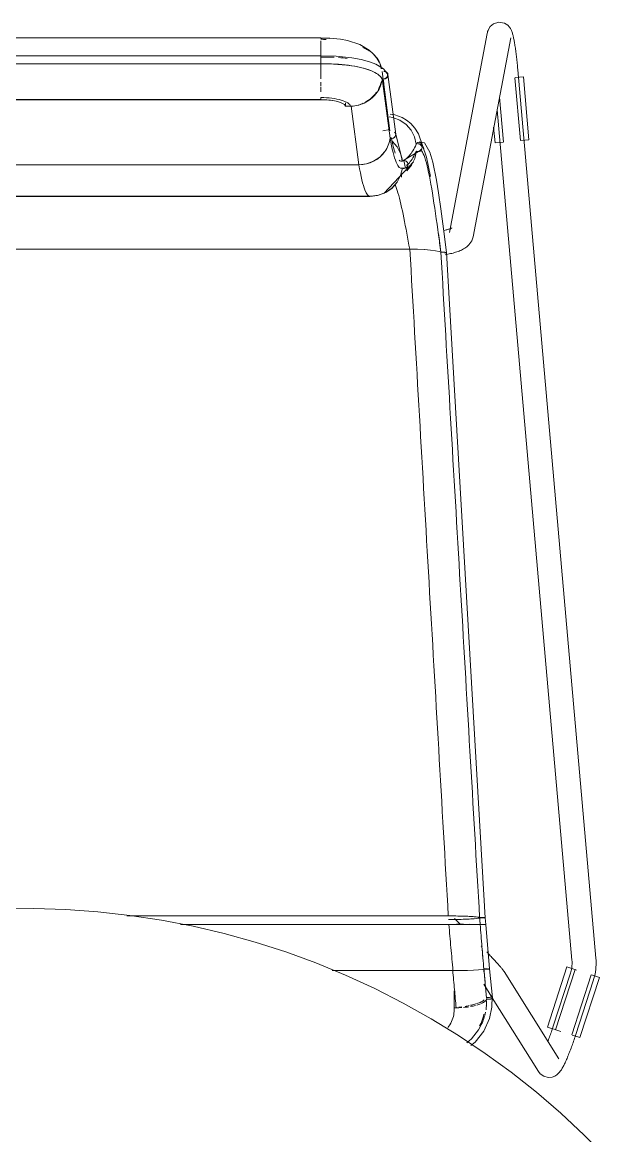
# Model space of a CAD drawing. Header units: millimetres. Extents: x 79795 to 317870, y -36033 to 97293.
# Drawn here: x 227452 to 227743, y 31346 to 31902 of the extents above; entities that cross this region are included whole.
import ezdxf

# ---------------------------------------------------------------- set-up
doc = ezdxf.new("R2010")
doc.units = ezdxf.units.MM
doc.header["$MEASUREMENT"] = 0
doc.layers.add('I-FURN', color=8, linetype='CONTINUOUS', lineweight=9)

msp = doc.modelspace()

# ---------------------------------------------------------------- linework, layer by layer
at = {"layer": 'I-FURN'}
for p, q in [((227686.73, 31900.78), (227689.48, 31901.61)), ((227689.48, 31901.61), (227692.24, 31901.13)), ((227683.68, 31896.43), (227683.59, 31896.02)), ((227683.81, 31896.95), (227683.68, 31896.43)), ((227684.03, 31897.57), (227683.81, 31896.95)), ((227684.4, 31898.37), (227684.03, 31897.57)), ((227685.15, 31899.45), (227684.4, 31898.37)), ((227686.73, 31900.78), (227685.15, 31899.45)), ((227692.24, 31901.13), (227693.89, 31900.09)), ((227693.89, 31900.09), (227694.75, 31899.18)), ((227694.75, 31899.18), (227695.23, 31898.47)), ((227695.23, 31898.47), (227695.53, 31897.91)), ((227695.53, 31897.91), (227695.75, 31897.44)), ((227695.75, 31897.44), (227695.91, 31897.01)), ((227695.91, 31897.01), (227696.06, 31896.61)), ((227696.06, 31896.61), (227696.18, 31896.21)), ((227696.18, 31896.21), (227696.3, 31895.82)), ((227600.68, 31893.83), (227305.83, 31893.83)), ((227605.2, 31893.75), (227600.68, 31893.83)), ((227600.68, 31893.66), (227600.68, 31893.83)), ((227600.68, 31893.81), (227600.68, 31893.53)), ((227600.68, 31892.34), (227600.68, 31890.59)), ((227610.41, 31893.23), (227605.2, 31893.75)), ((227613.91, 31892.58), (227610.41, 31893.23)), ((227620.06, 31890.56), (227613.91, 31892.58)), ((227624.77, 31887.69), (227620.06, 31890.56)), ((227683.59, 31896.02), (227664.78, 31796.73)), ((227676.57, 31794.49), (227695.38, 31893.78)), ((227696.3, 31895.82), (227696.4, 31895.41)), ((227696.4, 31895.41), (227696.51, 31895)), ((227696.51, 31895), (227696.61, 31894.57)), ((227696.61, 31894.57), (227696.71, 31894.13)), ((227696.71, 31894.13), (227696.8, 31893.67)), ((227696.8, 31893.67), (227696.9, 31893.19)), ((227696.9, 31893.19), (227696.99, 31892.7)), ((227696.99, 31892.7), (227697.09, 31892.18)), ((227697.09, 31892.18), (227697.18, 31891.65)), ((227697.18, 31891.65), (227697.27, 31891.1)), ((227697.27, 31891.1), (227697.37, 31890.53)), ((227697.37, 31890.53), (227697.46, 31889.94)), ((227600.68, 31890.31), (227600.68, 31884.55)), ((227600.68, 31887.72), (227600.68, 31888.47)), ((227600.68, 31884.55), (227600.68, 31887.58)), ((227626.75, 31885.85), (227624.77, 31887.69)), ((227628.42, 31883.78), (227626.75, 31885.85)), ((227697.46, 31889.94), (227697.55, 31889.34)), ((227697.55, 31889.34), (227697.64, 31888.72)), ((227697.64, 31888.72), (227697.73, 31888.09)), ((227697.73, 31888.09), (227697.82, 31887.44)), ((227697.82, 31887.44), (227697.91, 31886.77)), ((227697.91, 31886.77), (227697.99, 31886.1)), ((227697.99, 31886.1), (227698.08, 31885.41)), ((227698.08, 31885.41), (227698.16, 31884.71)), ((227600.68, 31884.79), (227305.83, 31884.79)), ((227305.83, 31880.83), (227600.68, 31880.83)), ((227608.25, 31884.65), (227600.68, 31884.79)), ((227600.68, 31884.72), (227600.68, 31884.79)), ((227600.68, 31884.79), (227600.68, 31880.94)), ((227600.68, 31884.53), (227600.68, 31884.72)), ((227600.68, 31884.22), (227600.68, 31884.53)), ((227600.68, 31883.83), (227600.68, 31884.22)), ((227600.68, 31883.38), (227600.68, 31883.83)), ((227600.68, 31882.89), (227600.68, 31883.38)), ((227600.68, 31882.39), (227600.68, 31882.89)), ((227600.68, 31881.91), (227600.68, 31882.39)), ((227600.68, 31881.5), (227600.68, 31881.91)), ((227600.68, 31881.17), (227600.68, 31881.5)), ((227600.68, 31880.94), (227600.68, 31881.17)), ((227600.68, 31877.05), (227600.68, 31880.86)), ((227600.68, 31880.86), (227600.68, 31877.05)), ((227606.91, 31880.75), (227600.68, 31880.83)), ((227613.47, 31880.22), (227606.91, 31880.75)), ((227616.13, 31883.85), (227608.25, 31884.65)), ((227617.48, 31879.63), (227613.47, 31880.22)), ((227620.85, 31882.98), (227616.13, 31883.85)), ((227621.92, 31878.66), (227617.48, 31879.63)), ((227624.89, 31881.9), (227620.85, 31882.98)), ((227628.06, 31880.71), (227624.89, 31881.9)), ((227631.89, 31878.41), (227628.06, 31880.71)), ((227629.75, 31881.52), (227628.42, 31883.78)), ((227698.16, 31884.71), (227698.25, 31884)), ((227698.25, 31884), (227698.33, 31883.29)), ((227698.33, 31883.29), (227698.41, 31882.56)), ((227698.41, 31882.56), (227698.49, 31881.83)), ((227698.49, 31881.83), (227698.56, 31881.09)), ((227698.56, 31881.09), (227698.64, 31880.34)), ((227698.64, 31880.34), (227698.71, 31879.59)), ((227698.71, 31879.59), (227698.78, 31878.84)), ((227600.68, 31876.85), (227600.68, 31873.3)), ((227625.35, 31877.57), (227621.92, 31878.66)), ((227631.3, 31877.08), (227635.14, 31847.39)), ((227633.78, 31876.02), (227631.89, 31878.41)), ((227634.14, 31875.52), (227637.99, 31845.75)), ((227697.44, 31873.96), (227700.2, 31842.54)), ((227697.57, 31873.97), (227699.63, 31874.15)), ((227698.78, 31878.84), (227698.85, 31878.09)), ((227698.85, 31878.09), (227698.86, 31877.93)), ((227737.81, 31434.61), (227698.86, 31877.93)), ((227699.63, 31874.15), (227701.67, 31874.33)), ((227701.67, 31874.33), (227704.43, 31842.92)), ((227600.68, 31871.67), (227600.68, 31869.83)), ((227600.68, 31869.31), (227600.68, 31866.84)), ((227635.16, 31843.84), (227631.32, 31873.54)), ((227632.07, 31871.11), (227631.75, 31873.55)), ((227600.68, 31862.99), (227305.83, 31862.99)), ((227305.83, 31862.93), (227600.68, 31862.93)), ((227600.68, 31862.93), (227603.72, 31862.82)), ((227603.72, 31862.82), (227606.57, 31862.5)), ((227691.76, 31841.8), (227689.78, 31864.28)), ((227606.57, 31862.5), (227609.07, 31861.99)), ((227609.07, 31861.99), (227611.05, 31861.32)), ((227611.05, 31861.32), (227612.4, 31860.53)), ((227612.4, 31860.53), (227613.04, 31859.67)), ((227613.04, 31859.67), (227613.04, 31861.34)), ((227613.04, 31859.67), (227615.75, 31859.74)), ((227615.75, 31859.74), (227619.61, 31830.46)), ((227688.57, 31857.91), (227725.85, 31433.56)), ((227634.79, 31854.45), (227636.53, 31854.08)), ((227636.54, 31854.08), (227634.8, 31854.45)), ((227637.53, 31855.42), (227635.26, 31855.71)), ((227640.05, 31852.68), (227636.54, 31854.08)), ((227641.13, 31854.13), (227637.53, 31855.42)), ((227643.14, 31850.51), (227640.05, 31852.68)), ((227643.4, 31852.78), (227641.13, 31854.13)), ((227645.57, 31851.01), (227643.4, 31852.78)), ((227635.02, 31848.17), (227631.53, 31847.48)), ((227637.75, 31846.42), (227637.46, 31846.81)), ((227637.94, 31845.98), (227637.75, 31846.42)), ((227645.62, 31847.68), (227643.14, 31850.51)), ((227647.56, 31848.76), (227645.57, 31851.01)), ((227647.36, 31844.36), (227645.62, 31847.68)), ((227649.38, 31845.94), (227647.56, 31848.76)), ((227686.83, 31849.33), (227687.52, 31841.43)), ((227635.63, 31843.68), (227636.13, 31843.65)), ((227636.13, 31843.65), (227636.62, 31843.73)), ((227638.66, 31839.47), (227636.15, 31842.35)), ((227636.62, 31843.73), (227637.07, 31843.92)), ((227637.07, 31843.92), (227637.46, 31844.22)), ((227637.46, 31844.22), (227637.75, 31844.6)), ((227637.75, 31844.6), (227637.94, 31845.04)), ((227638.01, 31845.51), (227637.94, 31845.98)), ((227637.94, 31845.04), (227638.01, 31845.51)), ((227637.98, 31845.83), (227640.95, 31834.21)), ((227648.26, 31840.73), (227647.36, 31844.36)), ((227648.26, 31840.73), (227648.73, 31840.9)), ((227648.73, 31840.9), (227648.26, 31840.73)), ((227650.08, 31841.95), (227649.17, 31841.65)), ((227649.23, 31840.94), (227649.72, 31840.86)), ((227649.72, 31840.86), (227649.23, 31840.94)), ((227653.36, 31834.22), (227649.38, 31845.94)), ((227649.72, 31840.86), (227650.18, 31840.67)), ((227650.18, 31840.67), (227649.72, 31840.86)), ((227652.27, 31841.42), (227650.08, 31841.95)), ((227650.18, 31840.67), (227650.56, 31840.36)), ((227650.57, 31840.36), (227650.18, 31840.67)), ((227655.04, 31836.78), (227652.27, 31841.42)), ((227689.57, 31841.61), (227687.52, 31841.43)), ((227691.63, 31841.79), (227689.57, 31841.61)), ((227702.39, 31842.74), (227700.33, 31842.56)), ((227704.43, 31842.92), (227702.39, 31842.74)), ((227630.04, 31834.34), (227632.53, 31837.08)), ((227640.41, 31836.08), (227638.66, 31839.47)), ((227641.3, 31832.36), (227640.41, 31836.08)), ((227650.94, 31838.17), (227641.55, 31832.47)), ((227648.31, 31837.25), (227647.52, 31833.63)), ((227647.53, 31833.63), (227648.31, 31837.25)), ((227648.79, 31837.1), (227648.31, 31837.25)), ((227648.31, 31837.25), (227648.79, 31837.09)), ((227649.28, 31837.07), (227648.79, 31837.1)), ((227648.79, 31837.09), (227649.29, 31837.06)), ((227649.78, 31837.16), (227649.28, 31837.07)), ((227649.29, 31837.06), (227649.78, 31837.15)), ((227650.22, 31837.36), (227649.78, 31837.16)), ((227649.78, 31837.15), (227650.23, 31837.36)), ((227650.6, 31837.68), (227650.22, 31837.36)), ((227650.23, 31837.36), (227650.61, 31837.68)), ((227650.56, 31840.36), (227650.86, 31839.97)), ((227650.87, 31839.97), (227650.57, 31840.36)), ((227650.89, 31838.08), (227650.6, 31837.68)), ((227650.61, 31837.68), (227650.9, 31838.08)), ((227650.86, 31839.97), (227651.06, 31839.51)), ((227651.06, 31839.51), (227650.87, 31839.97)), ((227651.07, 31838.54), (227650.89, 31838.08)), ((227650.9, 31838.08), (227651.08, 31838.54)), ((227651.06, 31839.51), (227651.13, 31839.03)), ((227651.14, 31839.03), (227651.06, 31839.51)), ((227651.13, 31839.03), (227651.07, 31838.54)), ((227651.08, 31838.54), (227651.14, 31839.03)), ((227656.45, 31831.79), (227655.04, 31836.78)), ((227619.61, 31830.46), (227286.9, 31830.46)), ((227286.9, 31830.46), (227619.61, 31830.46)), ((227619.61, 31830.46), (227623.38, 31830.94)), ((227623.38, 31830.94), (227626.93, 31832.26)), ((227626.93, 31832.26), (227630.04, 31834.34)), ((227646.83, 31831.98), (227632.23, 31816.28)), ((227640.95, 31834.21), (227641.27, 31832.34)), ((227640.98, 31834.18), (227641.3, 31832.36)), ((227641.77, 31832.53), (227641.3, 31832.36)), ((227641.3, 31832.36), (227641.77, 31832.52)), ((227641.77, 31832.52), (227642.27, 31832.56)), ((227642.27, 31832.56), (227641.77, 31832.53)), ((227642.82, 31828.76), (227641.98, 31832.65)), ((227642.27, 31832.56), (227642.76, 31832.48)), ((227642.76, 31832.48), (227642.27, 31832.56)), ((227642.76, 31832.48), (227643.21, 31832.28)), ((227643.21, 31832.28), (227642.76, 31832.48)), ((227643.21, 31832.28), (227643.59, 31831.96)), ((227643.6, 31831.96), (227643.21, 31832.28)), ((227645.88, 31830.31), (227643.48, 31827.47)), ((227643.48, 31827.47), (227645.89, 31830.31)), ((227643.59, 31831.96), (227643.88, 31831.56)), ((227643.88, 31829.66), (227643.59, 31829.26)), ((227643.89, 31831.56), (227643.6, 31831.96)), ((227643.6, 31829.25), (227643.89, 31829.66)), ((227643.88, 31831.56), (227644.07, 31831.1)), ((227644.07, 31830.12), (227643.88, 31829.66)), ((227644.08, 31831.1), (227643.89, 31831.56)), ((227643.89, 31829.66), (227644.08, 31830.12)), ((227644.07, 31831.1), (227644.14, 31830.61)), ((227644.14, 31830.61), (227644.07, 31830.12)), ((227644.14, 31830.61), (227644.08, 31831.1)), ((227644.08, 31830.12), (227644.14, 31830.61)), ((227647.52, 31833.63), (227645.88, 31830.31)), ((227645.89, 31830.31), (227647.53, 31833.63)), ((227655.27, 31824.56), (227653.36, 31834.22)), ((227658.25, 31822.77), (227656.45, 31831.79)), ((227640.4, 31825.14), (227638.65, 31821.75)), ((227638.66, 31821.75), (227640.41, 31825.14)), ((227643.11, 31828.89), (227640.23, 31828.84)), ((227640.41, 31825.14), (227641.3, 31828.86)), ((227641.77, 31828.7), (227641.3, 31828.86)), ((227641.3, 31828.86), (227641.77, 31828.69)), ((227642.27, 31828.66), (227641.77, 31828.7)), ((227641.77, 31828.69), (227642.27, 31828.66)), ((227642.76, 31828.74), (227642.27, 31828.66)), ((227642.27, 31828.66), (227642.76, 31828.74)), ((227643.21, 31828.94), (227642.76, 31828.74)), ((227642.76, 31828.74), (227643.21, 31828.94)), ((227643.59, 31829.26), (227643.21, 31828.94)), ((227643.21, 31828.94), (227643.6, 31829.25)), ((227636.14, 31818.88), (227633.01, 31816.71)), ((227633.01, 31816.7), (227636.15, 31818.87)), ((227638.65, 31821.75), (227636.14, 31818.88)), ((227636.15, 31818.87), (227638.66, 31821.75)), ((227659.28, 31816.45), (227658.25, 31822.77)), ((227625.65, 31814.87), (227280.87, 31814.87)), ((227280.87, 31814.87), (227625.65, 31814.87)), ((227281.4, 31814.71), (227586.2, 31814.71)), ((227586.2, 31814.71), (227625.11, 31814.71)), ((227628.86, 31815.15), (227625.11, 31814.71)), ((227629.44, 31815.34), (227625.65, 31814.87)), ((227625.65, 31814.87), (227629.44, 31815.34)), ((227633.33, 31816.88), (227628.86, 31815.15)), ((227633.01, 31816.71), (227629.44, 31815.34)), ((227629.44, 31815.34), (227633.01, 31816.7)), ((227632.23, 31816.28), (227630.3, 31815.58)), ((227660.46, 31808.43), (227659.28, 31816.45)), ((227661.82, 31798.5), (227660.46, 31808.43)), ((227662.23, 31797.75), (227661.74, 31797.65)), ((227663.37, 31786.65), (227661.82, 31798.5)), ((227662.7, 31797.85), (227662.23, 31797.75)), ((227663.14, 31797.96), (227662.7, 31797.85)), ((227663.56, 31798.06), (227663.14, 31797.96)), ((227663.96, 31798.17), (227663.56, 31798.06)), ((227664.32, 31798.28), (227663.96, 31798.17)), ((227664.66, 31798.39), (227664.32, 31798.28)), ((227664.96, 31798.49), (227664.66, 31798.39)), ((227665.23, 31798.59), (227664.96, 31798.49)), ((227665.47, 31798.69), (227665.23, 31798.59)), ((227665.66, 31798.78), (227665.47, 31798.69)), ((227665.81, 31798.85), (227665.66, 31798.78)), ((227665.9, 31798.9), (227665.81, 31798.85)), ((227665.97, 31798.94), (227665.9, 31798.9)), ((227666, 31798.96), (227665.97, 31798.94)), ((227674.51, 31790.54), (227673.99, 31790.02)), ((227675.02, 31791.13), (227674.51, 31790.54)), ((227675.51, 31791.82), (227675.02, 31791.13)), ((227675.94, 31792.61), (227675.51, 31791.82)), ((227676.31, 31793.51), (227675.94, 31792.61)), ((227676.57, 31794.49), (227676.31, 31793.51)), ((227644.96, 31788.36), (227261.56, 31788.36)), ((227261.56, 31788.36), (227644.96, 31788.36)), ((227648.73, 31788.31), (227644.96, 31788.36)), ((227645.04, 31788.36), (227648.73, 31788.31)), ((227652.26, 31788.15), (227648.73, 31788.31)), ((227648.79, 31788.3), (227652.26, 31788.15)), ((227655.36, 31787.91), (227652.26, 31788.15)), ((227652.31, 31788.15), (227655.37, 31787.91)), ((227657.86, 31787.6), (227655.36, 31787.91)), ((227655.4, 31787.91), (227657.86, 31787.6)), ((227659.61, 31787.24), (227657.86, 31787.6)), ((227657.87, 31787.6), (227659.61, 31787.23)), ((227660.51, 31786.83), (227659.61, 31787.24)), ((227659.61, 31787.23), (227660.51, 31786.84)), ((227660.98, 31786.85), (227660.51, 31786.83)), ((227660.51, 31786.84), (227660.98, 31786.85)), ((227661.48, 31786.86), (227660.98, 31786.85)), ((227660.98, 31786.85), (227661.48, 31786.86)), ((227661.97, 31786.85), (227661.48, 31786.86)), ((227661.48, 31786.86), (227661.97, 31786.85)), ((227662.42, 31786.83), (227661.97, 31786.85)), ((227661.97, 31786.85), (227662.43, 31786.83)), ((227662.81, 31786.79), (227662.42, 31786.83)), ((227662.43, 31786.83), (227662.81, 31786.79)), ((227662.46, 31786.46), (227662.84, 31786.5)), ((227662.84, 31786.5), (227662.46, 31786.46)), ((227663.27, 31785.74), (227662.57, 31785.62)), ((227663.11, 31786.75), (227662.81, 31786.79)), ((227662.81, 31786.79), (227663.11, 31786.75)), ((227662.84, 31786.5), (227663.13, 31786.54)), ((227663.13, 31786.54), (227662.84, 31786.5)), ((227663.96, 31785.86), (227663.27, 31785.74)), ((227663.31, 31786.59), (227663.37, 31786.65)), ((227663.38, 31786.65), (227663.31, 31786.59)), ((227663.38, 31786.65), (227682.66, 31454.74)), ((227664.64, 31786), (227663.96, 31785.86)), ((227665.31, 31786.14), (227664.64, 31786)), ((227665.97, 31786.29), (227665.31, 31786.14)), ((227666.61, 31786.46), (227665.97, 31786.29)), ((227667.24, 31786.63), (227666.61, 31786.46)), ((227667.86, 31786.81), (227667.24, 31786.63)), ((227668.46, 31787), (227667.86, 31786.81)), ((227669.06, 31787.21), (227668.46, 31787)), ((227669.64, 31787.43), (227669.06, 31787.21)), ((227670.21, 31787.67), (227669.64, 31787.43)), ((227670.77, 31787.92), (227670.21, 31787.67)), ((227671.32, 31788.19), (227670.77, 31787.92)), ((227671.85, 31788.48), (227671.32, 31788.19)), ((227672.39, 31788.8), (227671.85, 31788.48)), ((227672.93, 31789.16), (227672.39, 31788.8)), ((227673.46, 31789.56), (227672.93, 31789.16)), ((227673.99, 31790.02), (227673.46, 31789.56)), ((227457.58, 31459.3), (227441.58, 31459.16)), ((227473.57, 31458.81), (227457.58, 31459.3)), ((227489.53, 31457.68), (227473.57, 31458.81)), ((227505.43, 31455.91), (227489.53, 31457.68)), ((227664.21, 31455.63), (227503.96, 31455.63)), ((227503.96, 31455.63), (227664.21, 31455.63)), ((227521.25, 31453.51), (227505.43, 31455.91)), ((227536.95, 31450.47), (227521.25, 31453.51)), ((227667.99, 31455.6), (227664.21, 31455.63)), ((227664.32, 31453.84), (227668, 31453.87)), ((227670.27, 31451.32), (227667.34, 31454.37)), ((227671.56, 31455.53), (227667.99, 31455.6)), ((227668, 31453.87), (227671.55, 31453.95)), ((227671.55, 31453.95), (227674.67, 31454.07)), ((227674.69, 31455.4), (227671.56, 31455.53)), ((227674.67, 31454.07), (227677.17, 31454.24)), ((227677.19, 31455.24), (227674.69, 31455.4)), ((227677.17, 31454.24), (227678.92, 31454.43)), ((227678.94, 31455.05), (227677.19, 31455.24)), ((227678.92, 31454.43), (227679.82, 31454.64)), ((227679.83, 31454.84), (227678.94, 31455.05)), ((227679.82, 31454.64), (227680.29, 31454.63)), ((227680.3, 31454.85), (227679.83, 31454.84)), ((227680.29, 31454.63), (227680.79, 31454.63)), ((227680.8, 31454.85), (227680.3, 31454.85)), ((227680.79, 31454.63), (227681.28, 31454.63)), ((227681.29, 31454.84), (227680.8, 31454.85)), ((227681.28, 31454.63), (227681.73, 31454.64)), ((227681.74, 31454.83), (227681.29, 31454.84)), ((227681.73, 31454.64), (227682.11, 31454.66)), ((227682.12, 31454.81), (227681.74, 31454.83)), ((227682.11, 31454.66), (227682.41, 31454.68)), ((227682.41, 31454.79), (227682.12, 31454.81)), ((227682.6, 31454.76), (227682.41, 31454.79)), ((227682.41, 31454.68), (227682.6, 31454.71)), ((227682.66, 31454.74), (227682.6, 31454.76)), ((227682.6, 31454.71), (227682.66, 31454.74)), ((227682.93, 31451.38), (227682.67, 31454.74)), ((227664.47, 31451.31), (227530.73, 31451.31)), ((227530.73, 31451.31), (227664.47, 31451.31)), ((227552.53, 31446.81), (227536.95, 31450.47)), ((227567.94, 31442.53), (227552.53, 31446.81)), ((227668.26, 31451.32), (227664.47, 31451.31)), ((227664.47, 31451.31), (227668.26, 31451.32)), ((227668.26, 31451.44), (227671.82, 31451.43)), ((227671.83, 31451.32), (227668.26, 31451.32)), ((227668.26, 31451.32), (227671.83, 31451.32)), ((227671.82, 31451.43), (227668.27, 31451.44)), ((227674.96, 31451.33), (227671.83, 31451.32)), ((227671.83, 31451.32), (227674.96, 31451.33)), ((227674.94, 31451.43), (227677.44, 31451.41)), ((227677.45, 31451.41), (227674.95, 31451.43)), ((227677.46, 31451.34), (227674.96, 31451.33)), ((227674.96, 31451.33), (227677.47, 31451.34)), ((227677.44, 31451.41), (227679.19, 31451.4)), ((227679.2, 31451.4), (227677.45, 31451.41)), ((227679.21, 31451.36), (227677.47, 31451.34)), ((227677.47, 31451.34), (227679.21, 31451.36)), ((227680.1, 31451.37), (227679.21, 31451.36)), ((227679.21, 31451.36), (227680.1, 31451.37)), ((227680.09, 31451.38), (227680.56, 31451.39)), ((227680.56, 31451.39), (227680.09, 31451.38)), ((227680.57, 31451.37), (227680.1, 31451.37)), ((227680.1, 31451.37), (227680.57, 31451.37)), ((227680.56, 31451.39), (227681.06, 31451.39)), ((227681.06, 31451.39), (227680.56, 31451.39)), ((227681.07, 31451.37), (227680.57, 31451.37)), ((227680.57, 31451.37), (227681.07, 31451.37)), ((227681.06, 31451.39), (227681.55, 31451.39)), ((227681.55, 31451.39), (227681.06, 31451.39)), ((227681.56, 31451.37), (227681.07, 31451.37)), ((227681.07, 31451.37), (227681.56, 31451.37)), ((227681.55, 31451.39), (227682, 31451.38)), ((227682, 31451.38), (227681.55, 31451.39)), ((227682.01, 31451.37), (227681.56, 31451.37)), ((227681.56, 31451.37), (227682.01, 31451.37)), ((227682, 31451.38), (227682.38, 31451.38)), ((227682.39, 31451.38), (227682, 31451.38)), ((227682.39, 31451.37), (227682.01, 31451.37)), ((227682.01, 31451.37), (227682.39, 31451.37)), ((227682.38, 31451.38), (227682.68, 31451.38)), ((227682.68, 31451.38), (227682.39, 31451.38)), ((227682.68, 31451.37), (227682.39, 31451.37)), ((227682.39, 31451.37), (227682.69, 31451.37)), ((227682.68, 31451.38), (227682.87, 31451.38)), ((227682.87, 31451.38), (227682.68, 31451.37)), ((227682.87, 31451.38), (227682.68, 31451.38)), ((227682.69, 31451.37), (227682.87, 31451.38)), ((227682.87, 31451.38), (227682.93, 31451.38)), ((227682.93, 31451.38), (227682.87, 31451.38)), ((227682.87, 31451.38), (227682.94, 31451.38)), ((227682.94, 31451.38), (227682.87, 31451.38)), ((227682.94, 31451.38), (227684.76, 31429.18)), ((227583.18, 31437.64), (227567.94, 31442.53)), ((227681.03, 31440.13), (227680.55, 31440.64)), ((227598.2, 31432.14), (227583.18, 31437.64)), ((227683.85, 31437.16), (227683.39, 31437.65)), ((227684.3, 31436.69), (227683.85, 31437.16)), ((227684.74, 31436.22), (227684.3, 31436.69)), ((227685.17, 31435.75), (227684.74, 31436.22)), ((227685.59, 31435.3), (227685.17, 31435.75)), ((227686, 31434.86), (227685.59, 31435.3)), ((227686.41, 31434.42), (227686, 31434.86)), ((227612.99, 31426.05), (227598.2, 31432.14)), ((227682.4, 31429.28), (227681.93, 31429.27)), ((227681.93, 31429.27), (227682.4, 31429.28)), ((227682.9, 31429.28), (227682.4, 31429.28)), ((227682.4, 31429.28), (227682.9, 31429.28)), ((227683.39, 31429.28), (227682.9, 31429.28)), ((227682.9, 31429.28), (227683.39, 31429.28)), ((227686.8, 31434), (227686.41, 31434.42)), ((227687.18, 31433.58), (227686.8, 31434)), ((227687.55, 31433.18), (227687.18, 31433.58)), ((227687.9, 31432.79), (227687.55, 31433.18)), ((227688.25, 31432.41), (227687.9, 31432.79)), ((227688.58, 31432.05), (227688.25, 31432.41)), ((227688.89, 31431.7), (227688.58, 31432.05)), ((227689.19, 31431.36), (227688.89, 31431.7)), ((227689.48, 31431.04), (227689.19, 31431.36)), ((227689.75, 31430.73), (227689.48, 31431.04)), ((227690.01, 31430.44), (227689.75, 31430.73)), ((227690.25, 31430.16), (227690.01, 31430.44)), ((227690.48, 31429.89), (227690.25, 31430.16)), ((227690.7, 31429.64), (227690.48, 31429.89)), ((227690.9, 31429.4), (227690.7, 31429.64)), ((227691.09, 31429.17), (227690.9, 31429.4)), ((227723.37, 31430.15), (227713.68, 31400.14)), ((227723.37, 31430.15), (227725.32, 31429.52)), ((227725.32, 31429.52), (227727.29, 31428.88)), ((227725.73, 31429.6), (227725.61, 31428.95)), ((227725.81, 31430.26), (227725.73, 31429.6)), ((227725.88, 31430.92), (227725.81, 31430.26)), ((227725.86, 31433.56), (227725.9, 31432.9)), ((227725.91, 31431.58), (227725.88, 31430.92)), ((227725.9, 31432.9), (227725.92, 31432.24)), ((227725.92, 31432.24), (227725.91, 31431.58)), ((227737.73, 31428.87), (227737.84, 31430)), ((227737.81, 31434.57), (227737.81, 31434.61)), ((227737.89, 31433.43), (227737.81, 31434.57)), ((227737.84, 31430), (227737.9, 31431.15)), ((227737.92, 31432.29), (227737.89, 31433.43)), ((227737.9, 31431.15), (227737.92, 31432.29)), ((227606.3, 31428.35), (227666.42, 31428.35)), ((227666.42, 31428.35), (227606.3, 31428.35)), ((227627.53, 31419.37), (227612.99, 31426.05)), ((227666.42, 31428.35), (227670.18, 31428.37)), ((227670.18, 31428.37), (227666.54, 31428.35)), ((227673.71, 31428.45), (227670.27, 31428.37)), ((227670.28, 31428.37), (227673.71, 31428.45)), ((227673.71, 31428.45), (227676.81, 31428.56)), ((227676.81, 31428.56), (227673.78, 31428.45)), ((227676.81, 31428.56), (227679.29, 31428.71)), ((227679.29, 31428.71), (227676.85, 31428.56)), ((227679.29, 31428.71), (227681.03, 31428.89)), ((227681.03, 31428.89), (227679.31, 31428.71)), ((227681.03, 31428.89), (227681.92, 31429.08)), ((227681.91, 31429.08), (227681.03, 31428.89)), ((227682.38, 31429.08), (227681.91, 31429.08)), ((227681.92, 31429.08), (227682.39, 31429.08)), ((227682.88, 31429.07), (227682.38, 31429.08)), ((227682.39, 31429.08), (227682.88, 31429.07)), ((227682.88, 31429.07), (227683.38, 31429.08)), ((227683.37, 31429.08), (227682.88, 31429.07)), ((227683.82, 31429.09), (227683.37, 31429.08)), ((227683.38, 31429.08), (227683.83, 31429.09)), ((227683.84, 31429.26), (227683.39, 31429.28)), ((227683.39, 31429.28), (227683.84, 31429.26)), ((227684.21, 31429.11), (227683.82, 31429.09)), ((227683.83, 31429.09), (227684.21, 31429.11)), ((227684.21, 31429.11), (227684.51, 31429.13)), ((227684.5, 31429.13), (227684.21, 31429.11)), ((227684.51, 31429.23), (227684.22, 31429.25)), ((227684.22, 31429.25), (227684.51, 31429.23)), ((227684.7, 31429.2), (227684.51, 31429.23)), ((227684.51, 31429.23), (227684.7, 31429.2)), ((227684.51, 31429.13), (227684.7, 31429.15)), ((227684.76, 31429.18), (227684.69, 31429.15)), ((227684.77, 31429.18), (227684.7, 31429.2)), ((227684.7, 31429.2), (227684.76, 31429.18)), ((227684.7, 31429.15), (227684.77, 31429.18)), ((227684.77, 31429.18), (227686.19, 31414.69)), ((227691.27, 31428.94), (227691.09, 31429.17)), ((227691.44, 31428.72), (227691.27, 31428.94)), ((227691.62, 31428.49), (227691.44, 31428.72)), ((227691.8, 31428.23), (227691.62, 31428.49)), ((227692.02, 31427.91), (227691.8, 31428.23)), ((227719.32, 31384.33), (227692.02, 31427.91)), ((227725.11, 31427), (227716.4, 31400.19)), ((227717.72, 31398.83), (227727.41, 31428.84)), ((227725.12, 31427.03), (227725.11, 31427)), ((227725.31, 31427.66), (227725.12, 31427.03)), ((227725.47, 31428.3), (227725.31, 31427.66)), ((227725.61, 31428.95), (227725.47, 31428.3)), ((227735.48, 31426.23), (227725.79, 31396.23)), ((227727.51, 31428.81), (227728.17, 31428.59)), ((227739.52, 31424.93), (227729.83, 31394.92)), ((227735.6, 31426.2), (227737.57, 31425.56)), ((227736.52, 31423.3), (227736.85, 31424.39)), ((227736.85, 31424.39), (227737.14, 31425.49)), ((227737.14, 31425.49), (227737.38, 31426.61)), ((227737.38, 31426.61), (227737.58, 31427.74)), ((227737.57, 31425.56), (227739.52, 31424.93)), ((227737.58, 31427.74), (227737.73, 31428.87)), ((227641.79, 31412.11), (227627.53, 31419.37)), ((227667.12, 31408.55), (227667.12, 31418.31)), ((227681.85, 31421.54), (227685.89, 31415.09)), ((227727.81, 31396.48), (227736.52, 31423.3)), ((227685.98, 31410.12), (227686.07, 31415.58)), ((227686.12, 31414.72), (227709.15, 31377.95)), ((227655.75, 31404.29), (227641.79, 31412.11)), ((227668.12, 31409.79), (227667.07, 31409.79)), ((227684.76, 31404.47), (227685.98, 31410.12)), ((227669.38, 31395.92), (227655.75, 31404.29)), ((227679.29, 31398.86), (227681.2, 31402.55)), ((227681.86, 31398.16), (227684.76, 31404.47)), ((227675.79, 31394.29), (227679.29, 31398.86)), ((227677.53, 31392.63), (227681.86, 31398.16)), ((227715.63, 31399.51), (227713.68, 31400.14)), ((227714.9, 31395.77), (227715.13, 31396.44)), ((227715.13, 31396.44), (227715.37, 31397.11)), ((227715.37, 31397.11), (227715.6, 31397.79)), ((227715.6, 31397.79), (227715.83, 31398.48)), ((227717.6, 31398.87), (227715.63, 31399.51)), ((227715.83, 31398.48), (227716.06, 31399.17)), ((227716.06, 31399.17), (227716.29, 31399.86)), ((227716.29, 31399.86), (227716.4, 31400.19)), ((227717.82, 31398.8), (227720.3, 31398)), ((227727.88, 31395.55), (227725.91, 31396.19)), ((227727.42, 31395.28), (227727.66, 31396.02)), ((227727.66, 31396.02), (227727.81, 31396.48)), ((227682.67, 31387), (227669.38, 31395.92)), ((227673.46, 31392.34), (227675.79, 31394.29)), ((227675.49, 31391), (227677.53, 31392.63)), ((227713.96, 31393.21), (227714.19, 31393.83)), ((227714.19, 31393.83), (227714.42, 31394.47)), ((227714.42, 31394.47), (227714.66, 31395.12)), ((227714.66, 31395.12), (227714.9, 31395.77)), ((227725.66, 31390.24), (227725.91, 31390.94)), ((227725.91, 31390.94), (227726.16, 31391.65)), ((227726.16, 31391.65), (227726.42, 31392.36)), ((227726.42, 31392.36), (227726.67, 31393.09)), ((227726.67, 31393.09), (227726.92, 31393.81)), ((227726.92, 31393.81), (227727.17, 31394.55)), ((227727.17, 31394.55), (227727.42, 31395.28)), ((227729.83, 31394.92), (227727.88, 31395.55)), ((227695.59, 31377.57), (227682.67, 31387)), ((227723.4, 31384.51), (227723.64, 31385.08)), ((227723.64, 31385.08), (227723.89, 31385.68)), ((227723.89, 31385.68), (227724.14, 31386.29)), ((227724.14, 31386.29), (227724.39, 31386.92)), ((227724.39, 31386.92), (227724.64, 31387.56)), ((227724.64, 31387.56), (227724.89, 31388.21)), ((227724.89, 31388.21), (227725.15, 31388.88)), ((227725.15, 31388.88), (227725.4, 31389.55)), ((227725.4, 31389.55), (227725.66, 31390.24)), ((227720.82, 31379.27), (227721.06, 31379.66)), ((227721.06, 31379.66), (227721.29, 31380.08)), ((227721.29, 31380.08), (227721.52, 31380.5)), ((227721.52, 31380.5), (227721.75, 31380.94)), ((227721.75, 31380.94), (227721.98, 31381.4)), ((227721.98, 31381.4), (227722.21, 31381.87)), ((227722.21, 31381.87), (227722.44, 31382.36)), ((227722.44, 31382.36), (227722.67, 31382.87)), ((227722.67, 31382.87), (227722.91, 31383.4)), ((227722.91, 31383.4), (227723.15, 31383.94)), ((227723.15, 31383.94), (227723.4, 31384.51)), ((227708.12, 31367.62), (227695.59, 31377.57)), ((227710.04, 31376.83), (227709.15, 31377.95)), ((227710.04, 31376.83), (227711.78, 31375.61)), ((227711.78, 31375.61), (227714, 31375.02)), ((227714, 31375.02), (227715.98, 31375.19)), ((227715.98, 31375.19), (227717.36, 31375.72)), ((227717.36, 31375.72), (227718.27, 31376.28)), ((227718.27, 31376.28), (227718.9, 31376.8)), ((227718.9, 31376.8), (227719.37, 31377.27)), ((227719.37, 31377.27), (227719.73, 31377.69)), ((227719.73, 31377.69), (227720.05, 31378.1)), ((227720.05, 31378.1), (227720.32, 31378.49)), ((227720.32, 31378.49), (227720.58, 31378.87)), ((227720.58, 31378.87), (227720.82, 31379.27)), ((227720.24, 31357.18), (227708.12, 31367.62)), ((227731.94, 31346.27), (227720.24, 31357.18)), ((227743.19, 31334.9), (227731.94, 31346.27))]:
    msp.add_line(p, q, dxfattribs=at)
for centre, major_axis, ratio, start_param, end_param in [((227600.68, 31889.55), (-12.4, 0), 0.287441, 4.492176, 4.712389), ((227600.68, 31878.08), (0, -15.75), 0.000004, 0.290246, 0.472486), ((227636.04, 31845.52), (-1.96, 0), 0.955139, 1.359855, 3.903556), ((227619.48, 31845.53), (-15.78, 0), 0.955139, 2.787556, 3.029056), ((227619.48, 31845.53), (-15.78, 0), 0.955139, 1.579038, 2.545717), ((227619.48, 31845.53), (-15.78, 0), 0.955139, 2.545839, 2.787386)]:
    msp.add_ellipse(centre, major_axis=major_axis, ratio=ratio, start_param=start_param, end_param=end_param, dxfattribs=at)
for points in [[(227600.68, 31893.74), (227602.26, 31893.75), (227603.76, 31893.67), (227605.19, 31893.53)], [(227622.92, 31888.42), (227622.47, 31888.63), (227622.02, 31888.84), (227621.56, 31889.02)], [(227625.39, 31886.96), (227624.66, 31887.49), (227623.88, 31887.93), (227623.07, 31888.35)], [(227600.68, 31884.26), (227602.9, 31884.3), (227605.11, 31884.27), (227607.28, 31884.16)], [(227609.49, 31884.02), (227610.97, 31883.91), (227612.42, 31883.76), (227613.84, 31883.58)], [(227630.23, 31880.42), (227630.49, 31879.77), (227630.65, 31879.09), (227630.79, 31878.41)], [(227625.52, 31877.5), (227626.99, 31876.93), (227629.45, 31875.67), (227630.76, 31874.26), (227631.11, 31873.53)], [(227615.75, 31859.74), (227617.05, 31859.78), (227619.55, 31860.14), (227623.15, 31861.55), (227626.3, 31863.75), (227628.83, 31866.58), (227630.59, 31869.92), (227631.17, 31872.3), (227631.32, 31873.54)], [(227630.86, 31872.02), (227630.54, 31870.64), (227630.04, 31869.27), (227629.34, 31868.01)], [(227600.68, 31864.06), (227602.58, 31864.03), (227606.31, 31863.77), (227611.11, 31862.81), (227614.43, 31861.41), (227615.38, 31860.31), (227615.51, 31859.75)], [(227609.06, 31862.04), (227607.01, 31862.59), (227604.29, 31862.87), (227601.52, 31862.97)], [(227628.48, 31866.66), (227627.05, 31864.61), (227625.07, 31862.99), (227622.85, 31861.68)], [(227621.85, 31861.2), (227621.02, 31860.82), (227620.17, 31860.48), (227619.29, 31860.29)], [(227635.16, 31843.84), (227636.18, 31838.34), (227638.23, 31830.28), (227640.28, 31828.31), (227641.3, 31828.86)], [(227635.79, 31844.05), (227636.45, 31840.93), (227637.11, 31838.01), (227637.76, 31836.29)], [(227639.67, 31832.78), (227640.21, 31832.21), (227640.76, 31832.07), (227641.3, 31832.36)], [(227640.74, 31825.8), (227640.8, 31825.33), (227640.85, 31824.86), (227640.91, 31824.39)], [(227625.11, 31814.71), (227625.29, 31814.71), (227625.47, 31814.77), (227625.65, 31814.87)], [(227659.31, 31796.2), (227659.7, 31793.11), (227660.1, 31789.97), (227660.49, 31786.85)], [(227645.04, 31788.36), (227648.23, 31733), (227651.43, 31677.58), (227654.62, 31622.12)], [(227679.83, 31454.84), (227676.61, 31510.24), (227670.17, 31621), (227663.73, 31731.6), (227660.51, 31786.84)], [(227654.62, 31622.12), (227657.82, 31566.66), (227661.01, 31511.16), (227664.21, 31455.63)], [(227679.82, 31454.64), (227679.87, 31454.1), (227679.96, 31453.01), (227680.05, 31451.93), (227680.09, 31451.38)], [(227679.83, 31454.84), (227679.87, 31454.26), (227679.96, 31453.1), (227680.05, 31451.95), (227680.1, 31451.37)], [(227664.47, 31451.31), (227664.82, 31447.48), (227665.16, 31443.65), (227665.51, 31439.82)], [(227681.91, 31429.08), (227681.61, 31432.79), (227681.01, 31440.22), (227680.4, 31447.65), (227680.1, 31451.37)], [(227665.51, 31439.82), (227665.85, 31435.99), (227666.19, 31432.17), (227666.54, 31428.35)], [(227666.42, 31428.35), (227666.72, 31425.21), (227667.31, 31418.96), (227667.86, 31412.82), (227668.12, 31409.79)], [(227681.92, 31429.08), (227682.16, 31426.56), (227682.63, 31421.52), (227683.11, 31416.57), (227683.35, 31414.13)], [(227681.95, 31429.08), (227682.18, 31426.77), (227682.41, 31424.46), (227682.63, 31422.19)], [(227678.34, 31411.85), (227679.15, 31412.12), (227679.96, 31412.41), (227680.52, 31412.7)], [(227680.77, 31412.82), (227681.4, 31413.13), (227681.8, 31413.45), (227682.13, 31413.77)], [(227683.12, 31410.62), (227683.23, 31411.5), (227683.25, 31412.4), (227683.25, 31413.3)], [(227667.07, 31409.79), (227667.11, 31409.29), (227667.13, 31408.78), (227667.13, 31408.27)], [(227670.9, 31409.89), (227669.99, 31409.84), (227669.06, 31409.8), (227668.12, 31409.79)], [(227669.53, 31410.03), (227670.01, 31410.08), (227670.48, 31410.15), (227670.94, 31410.21)], [(227674.47, 31410.26), (227673.62, 31410.14), (227672.74, 31410.02), (227671.83, 31409.96)], [(227672.64, 31410.47), (227673.32, 31410.59), (227673.98, 31410.72), (227674.64, 31410.86)], [(227675.3, 31411.01), (227676.22, 31411.22), (227677.17, 31411.45), (227678.02, 31411.7)], [(227677.7, 31410.89), (227676.96, 31410.71), (227676.15, 31410.55), (227675.32, 31410.4)], [(227680.35, 31411.76), (227679.76, 31411.51), (227679.1, 31411.28), (227678.37, 31411.07)], [(227683.32, 31412.59), (227683.3, 31411.33), (227683.21, 31410.07), (227683.02, 31408.83)], [(227664.1, 31400.08), (227664.05, 31400.02), (227664.01, 31399.96), (227663.96, 31399.91)], [(227674.85, 31393.47), (227674.43, 31393.06), (227673.98, 31392.67), (227673.52, 31392.29)]]:
    msp.add_open_spline(points, degree=3, dxfattribs=at)
for points, knots in [([(227631.09, 31878.29), (227630.93, 31879.03), (227630.36, 31880.9), (227628.82, 31883.73), (227627.14, 31885.56), (227626.19, 31886.34)], [0.0634811, 0.0634811, 0.0634811, 0.0634811, 0.1666667, 0.3333333, 0.5, 0.5, 0.5, 0.5]), ([(227600.68, 31880.86), (227603.03, 31880.9), (227607.69, 31880.83), (227614.53, 31880.2), (227620.64, 31879.11), (227623.86, 31878.1), (227625.35, 31877.57)], [0.0000052, 0.0000052, 0.0000052, 0.0000052, 0.1666667, 0.3333333, 0.5, 0.6602535, 0.6602535, 0.6602535, 0.6602535]), ([(227632.08, 31877.11), (227632.24, 31877.11), (227632.53, 31877.07), (227632.92, 31876.92), (227633.33, 31876.67), (227633.79, 31876.14), (227634.04, 31875.28), (227633.81, 31874.49), (227633.42, 31873.96), (227633.03, 31873.64), (227632.73, 31873.5), (227632.57, 31873.45)], [-0.875, -0.875, -0.875, -0.875, -0.8125, -0.765625, -0.71875, -0.625, -0.5, -0.375, -0.3125, -0.25, -0.1875, -0.1875, -0.1875, -0.1875]), ([(227632.17, 31873.36), (227632.32, 31873.37), (227632.54, 31873.39), (227632.83, 31873.48), (227633.1, 31873.59), (227633.41, 31873.79), (227633.73, 31874.09), (227633.97, 31874.46), (227634.1, 31874.82), (227634.15, 31875.13), (227634.15, 31875.4), (227634.12, 31875.67), (227634.05, 31875.91), (227633.93, 31876.16), (227633.74, 31876.46), (227633.42, 31876.77), (227633.02, 31876.99), (227632.67, 31877.09), (227632.41, 31877.12), (227632.24, 31877.13), (227632.17, 31877.13)], [0.1111111, 0.1111111, 0.1111111, 0.1111111, 0.1666667, 0.1944444, 0.2222222, 0.2777778, 0.3333333, 0.3888889, 0.4444444, 0.4791667, 0.5138889, 0.5486111, 0.5833333, 0.6180556, 0.6527778, 0.7222222, 0.7916667, 0.8263889, 0.8611111, 0.8888889, 0.8888889, 0.8888889, 0.8888889]), ([(227641.98, 31832.65), (227642.91, 31833.12), (227645.01, 31834.9), (227647.1, 31838.33), (227648.26, 31840.73)], [0.0974617, 0.0974617, 0.0974617, 0.0974617, 0.5, 1, 1, 1, 1]), ([(227648.26, 31840.73), (227649.28, 31842.29), (227650.54, 31842.06), (227651.8, 31839.15), (227652.03, 31838.52)], [0, 0, 0, 0, 0.25, 0.3070827, 0.3070827, 0.3070827, 0.3070827]), ([(227643.43, 31830.12), (227643.89, 31830.51), (227645.52, 31832.18), (227647.14, 31834.84), (227648.31, 31837.25)], [0.3036932, 0.3036932, 0.3036932, 0.3036932, 0.5, 1, 1, 1, 1]), ([(227650.14, 31838.13), (227650.55, 31837.93), (227651.97, 31836.33), (227654.41, 31828.03), (227657.46, 31809.6), (227659.49, 31794.38), (227660.51, 31786.83)], [0.1500589, 0.1500589, 0.1500589, 0.1500589, 0.25, 0.5, 0.75, 1, 1, 1, 1]), ([(227619.61, 31830.46), (227620.62, 31824.74), (227622.45, 31817.1), (227624.29, 31814.71), (227625.11, 31814.71)], [0, 0, 0, 0, 0.5, 0.9107153, 0.9107153, 0.9107153, 0.9107153]), ([(227637.66, 31820.64), (227638.15, 31819.49), (227639.61, 31815.24), (227642.04, 31804.53), (227643.98, 31793.75), (227644.96, 31788.36)], [0.375, 0.375, 0.375, 0.375, 0.5, 0.75, 1, 1, 1, 1]), ([(227664.21, 31455.63), (227665.49, 31455.63), (227668.03, 31455.61), (227671.64, 31455.53), (227674.81, 31455.41), (227678.16, 31455.19), (227679.55, 31454.98), (227679.83, 31454.84)], [-1, -1, -1, -1, -0.833333, -0.666667, -0.5, -0.333333, 0, 0, 0, 0]), ([(227679.82, 31454.64), (227679.53, 31454.49), (227678.14, 31454.28), (227674.79, 31454.07), (227671.63, 31453.94), (227668.07, 31453.86), (227665.56, 31453.84), (227664.32, 31453.84)], [-1, -1, -1, -1, -0.6666667, -0.5, -0.3333333, -0.1666667, -0.003964, -0.003964, -0.003964, -0.003964]), ([(227682.67, 31454.74), (227682.67, 31454.72), (227682.53, 31454.69), (227682.13, 31454.66), (227681.74, 31454.64), (227681.29, 31454.63), (227680.79, 31454.62), (227680.29, 31454.63), (227679.97, 31454.63), (227679.82, 31454.64)], [-0.5, -0.5, -0.5, -0.5, -0.375, -0.3125, -0.25, -0.1875, -0.125, -0.0625, 0, 0, 0, 0]), ([(227679.83, 31454.84), (227680.05, 31454.84), (227680.54, 31454.85), (227681.18, 31454.85), (227681.64, 31454.84), (227682.05, 31454.82), (227682.51, 31454.79), (227682.67, 31454.76), (227682.67, 31454.74)], [-1, -1, -1, -1, -0.90625, -0.8125, -0.765625, -0.71875, -0.625, -0.501507, -0.501507, -0.501507, -0.501507]), ([(227681.42, 31435.38), (227681.28, 31437.03), (227680.84, 31442.36), (227680.4, 31447.69), (227680.09, 31451.38)], [0.2766114, 0.2766114, 0.2766114, 0.2766114, 0.5, 1, 1, 1, 1]), ([(227683.35, 31414.13), (227683.21, 31413.74), (227682.64, 31412.99), (227681.51, 31412.3), (227680.83, 31411.97)], [0, 0, 0, 0, 0.1666667, 0.3309695, 0.3309695, 0.3309695, 0.3309695]), ([(227683.25, 31414.86), (227683.47, 31414.85), (227683.96, 31414.86), (227684.71, 31414.94), (227685.38, 31415.1), (227685.81, 31415.27), (227685.96, 31415.39), (227686, 31415.43)], [-1, -1, -1, -1, -0.90625, -0.8125, -0.71875, -0.625, -0.5625, -0.5625, -0.5625, -0.5625]), ([(227686.14, 31414.54), (227686.12, 31414.51), (227686.08, 31414.47), (227685.97, 31414.39), (227685.78, 31414.29), (227685.46, 31414.19), (227685.06, 31414.11), (227684.71, 31414.08), (227684.33, 31414.06), (227683.89, 31414.07), (227683.53, 31414.1), (227683.35, 31414.13)], [0.5555556, 0.5555556, 0.5555556, 0.5555556, 0.5833333, 0.6180556, 0.6527778, 0.7222222, 0.7916667, 0.8263889, 0.8611111, 0.9305556, 1, 1, 1, 1]), ([(227667.07, 31409.79), (227667.28, 31407.41), (227666.65, 31403.81), (227664.72, 31400.81), (227663.96, 31399.9)], [0, 0, 0, 0, 0.3333333, 0.5, 0.5, 0.5, 0.5]), ([(227682.77, 31407.55), (227682.33, 31405.44), (227681.48, 31402.82), (227680.16, 31400.42), (227679.87, 31399.94)], [0.1763318, 0.1763318, 0.1763318, 0.1763318, 0.3333333, 0.3739167, 0.3739167, 0.3739167, 0.3739167]), ([(227679.82, 31400.79), (227680.16, 31401.38), (227681.18, 31403.23), (227681.68, 31405.21), (227681.91, 31406.58)], [0.6175454, 0.6175454, 0.6175454, 0.6175454, 0.6666667, 0.7702374, 0.7702374, 0.7702374, 0.7702374])]:
    msp.add_open_spline(points, degree=3, knots=knots, dxfattribs=at)

doc.saveas('drawing.dxf')
